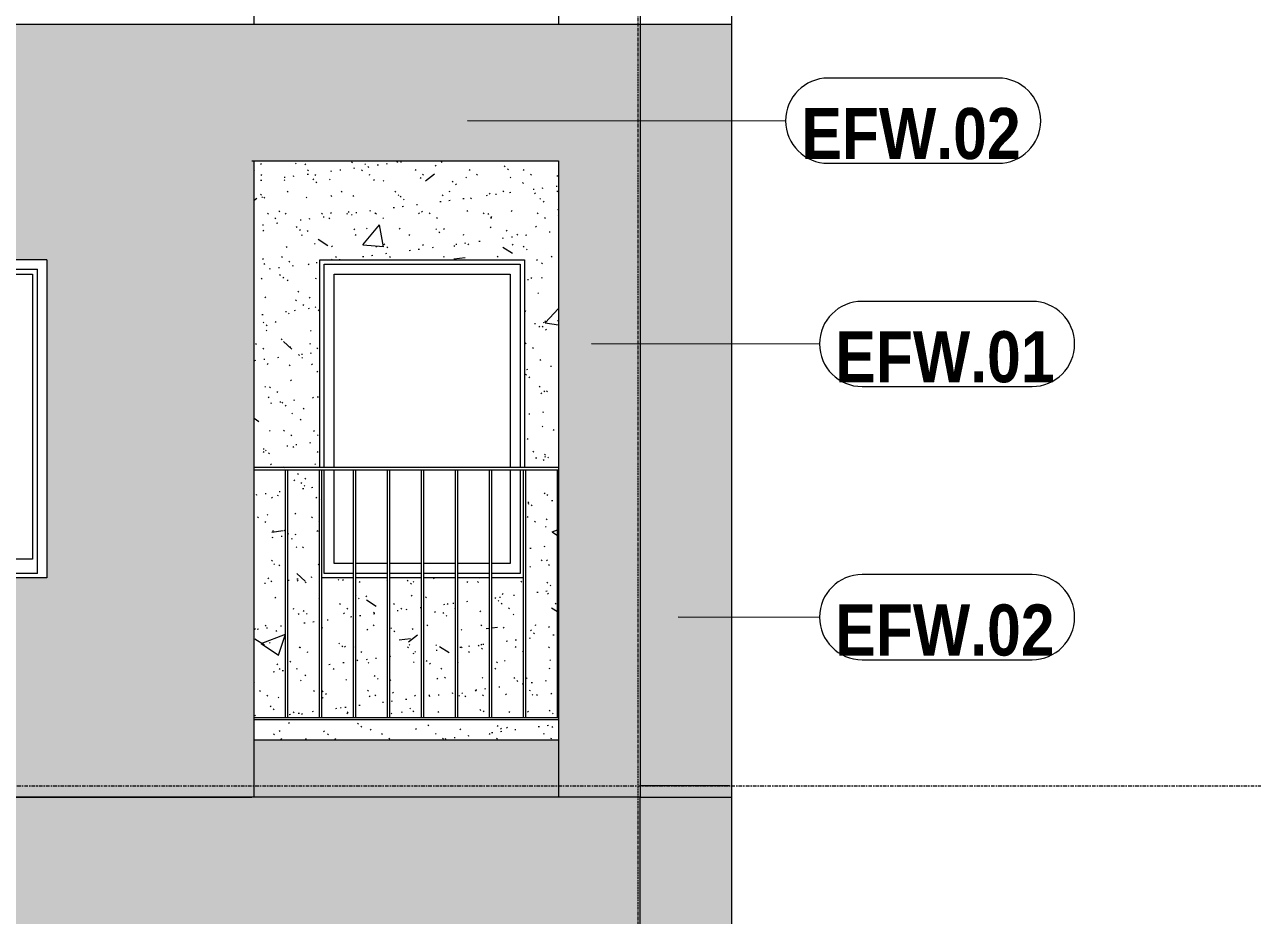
# Model space of a CAD drawing. Header units: millimetres. Extents: x 9199 to 175431, y -4466 to 35300.
# Drawn here: x 75537 to 80941, y 5029 to 8950 of the extents above; entities that cross this region are included whole.
import ezdxf

# ---------------------------------------------------------------- set-up
doc = ezdxf.new("R2010")
doc.units = ezdxf.units.MM
for name, pattern in [('1 NÉT CALL OUT', [6, 3, -3]), ('Centre', [31.75, 6.35, -4.7625, 15.875, -4.7625]), ('Grid Line', [22.225, 12.7, -3.175, 3.175, -3.175])]:
    doc.linetypes.add(name, pattern=pattern)
for name, color, linetype, lineweight in [('0-1', 7, 'Continuous', 5), ('A-DETL-GENF', 92, 'Continuous', 9), ('A-DETL-GENF-1', 92, '1 NÉT CALL OUT', 9), ('A-FLOR-HRAL-1', 253, 'Continuous', 9), ('A-FLOR-LEVL-2', 51, 'Centre', 9), ('A-GLAZ', 151, 'Continuous', 9), ('A-GLAZ-1', 253, 'Continuous', 9), ('A-GLAZ-2', 7, 'Continuous', 9), ('A-GLAZ-3', 7, '1 NÉT CALL OUT', 9), ('A-WALL', 113, 'Continuous', 9), ('A-WALL-IDEN', 211, 'Continuous', 9), ('A-WALL-PATT', 111, 'Continuous', 9), ('A-WALL-PATT-1', 9, 'Continuous', 9), ('A-WALL-PATT-2', 111, 'Continuous', 5), ('I-WALL', 2, 'Continuous', 9), ('I-WALL-1', 7, 'Continuous', 9), ('S-GRID-1', 1, 'Grid Line', 9)]:
    doc.layers.add(name, color=color, linetype=linetype, lineweight=lineweight)
doc.styles.add('Arial_B', font='arialbd.ttf', dxfattribs={"width": 0.85, "height": 225})
pattern_1 = [(63.435, (53179.2, 1304.34), (-0.001, 1524.001), [532.46, -2875.3]), (63.435, (51655.2, 1304.34), (-0.001, 1524.001), [532.46, -2875.3]), (63.435, (53908.74, 1598.8), (-0.001, 1524.001), [532.46, -2875.3]), (63.435, (52384.74, 1598.8), (-0.001, 1524.001), [532.46, -2875.3]), (63.435, (53798.3, 1494.84), (-0.001, 1524.001), [532.46, -2875.3]), (63.435, (52274.3, 1494.84), (-0.001, 1524.001), [532.46, -2875.3]), (63.435, (53685.8, 2090.1), (-0.001, 1524.001), [258.8, -3148.965]), (63.435, (52161.8, 2090.1), (-0.001, 1524.001), [258.8, -3148.965]), (63.435, (53612.15, 1997.95), (-0.001, 1524.001), [532.46, -2875.3]), (63.435, (52088.15, 1997.95), (-0.001, 1524.001), [532.46, -2875.3]), (63.435, (53625.14, 2064.1), (-0.001, 1524.001), [532.46, -2875.3]), (63.435, (52101.14, 2064.1), (-0.001, 1524.001), [532.46, -2875.3]), (63.435, (53010.3, 1773.94), (-0.001, 1524.001), [532.46, -2875.3]), (63.435, (51486.3, 1773.94), (-0.001, 1524.001), [532.46, -2875.3]), (63.435, (53023.3, 1851.9), (-0.001, 1524.001), [532.46, -2875.3]), (63.435, (51499.3, 1851.9), (-0.001, 1524.001), [532.46, -2875.3]), (63.435, (53026.8, 1908.1), (-0.001, 1524.001), [532.46, -2875.3]), (63.435, (51502.8, 1908.1), (-0.001, 1524.001), [532.46, -2875.3])]

# ---------------------------------------------------------------- blocks, each defined once
blk = doc.blocks.new('M_Fixed - 900 x 1400-V15-TKCS_MẶT ĐỨNG HƯỚNG ĐÔNG')
at = {"layer": 'A-GLAZ-2'}
for p, q in [((76855.9, 7896), (77717.9, 7896)), ((76855.9, 7000), (76855.9, 7896)), ((77717.9, 7896), (77717.9, 7000)), ((76899.9, 7852), (77673.9, 7852)), ((76899.9, 7000), (76899.9, 7852)), ((77673.9, 7852), (77673.9, 7000)), ((76855.9, 6534), (76855.9, 6990)), ((76899.9, 6578), (76899.9, 6990)), ((77673.9, 6990), (77673.9, 6578)), ((77717.9, 6990), (77717.9, 6534)), ((76985.1, 6578), (76899.9, 6578)), ((77134.7, 6578), (76995.1, 6578)), ((77284.2, 6578), (77144.7, 6578)), ((77433.8, 6578), (77294.2, 6578)), ((77583.3, 6578), (77443.8, 6578)), ((77673.9, 6578), (77593.3, 6578)), ((76985.1, 6534), (76855.9, 6534)), ((77134.7, 6534), (76995.1, 6534)), ((77284.2, 6534), (77144.7, 6534)), ((77433.8, 6534), (77294.2, 6534)), ((77583.3, 6534), (77443.8, 6534)), ((77717.9, 6534), (77593.3, 6534))]:
    blk.add_line(p, q, dxfattribs=at)
blk = doc.blocks.new('Railing - 10mm-901206-TKCS_MẶT ĐỨNG HƯỚNG ĐÔNG')
at = {"layer": 'A-FLOR-HRAL-1'}
for p, q in [((51816.4, 5900), (51816.4, 6990)), ((51826.4, 5900), (51826.4, 6990))]:
    blk.add_line(p, q, dxfattribs=at)
blk = doc.blocks.new('Railing - 10mm-V14-TKCS_MẶT ĐỨNG HƯỚNG ĐÔNG')
at = {"layer": 'A-FLOR-HRAL-1'}
blk.add_line((45145.352937, 5900), (45145.352937, 6990), dxfattribs=at)
blk = doc.blocks.new('Railing - Railing-942159-TKCS_MẶT ĐỨNG HƯỚNG ĐÔNG')
at = {"layer": 'A-FLOR-HRAL-1'}
for p, q in [((76546.9, 5900), (77886.9, 5900)), ((77886.9, 5890), (76546.9, 5890))]:
    blk.add_line(p, q, dxfattribs=at)
for name, p in [('Railing - 10mm-901206-TKCS_MẶT ĐỨNG HƯỚNG ĐÔNG', (24869.6, 0)), ('Railing - 10mm-901206-TKCS_MẶT ĐỨNG HƯỚNG ĐÔNG', (25019.2, 0)), ('Railing - 10mm-901206-TKCS_MẶT ĐỨNG HƯỚNG ĐÔNG', (25168.7, 0)), ('Railing - 10mm-901206-TKCS_MẶT ĐỨNG HƯỚNG ĐÔNG', (25318.2, 0)), ('Railing - 10mm-901206-TKCS_MẶT ĐỨNG HƯỚNG ĐÔNG', (25467.8, 0)), ('Railing - 10mm-901206-TKCS_MẶT ĐỨNG HƯỚNG ĐÔNG', (25617.3, 0)), ('Railing - 10mm-901206-TKCS_MẶT ĐỨNG HƯỚNG ĐÔNG', (25766.9, 0)), ('Railing - 10mm-901206-TKCS_MẶT ĐỨNG HƯỚNG ĐÔNG', (25916.4, 0)), ('Railing - 10mm-V14-TKCS_MẶT ĐỨNG HƯỚNG ĐÔNG', (32737, 0))]:
    blk.add_blockref(name, p)
blk = doc.blocks.new('Top Rail Type - Top Rail_Internal_-942160-TKCS_MẶT ĐỨNG HƯỚNG ĐÔNG')
at = {"layer": 'A-FLOR-HRAL-1'}
for p, q in [((77886.9, 7000), (76546.9, 7000)), ((76546.9, 6990), (77886.9, 6990))]:
    blk.add_line(p, q, dxfattribs=at)
blk = doc.blocks.new('NCV_TKTC_TANG 2_rvt-1-TKCS_MẶT ĐỨNG HƯỚNG ĐÔNG')
at = {"layer": 'A-WALL-PATT-1'}
h = blk.add_hatch(dxfattribs=at)
h.set_pattern_fill('FP_2', color=256, style=0, pattern_type=2)
h.set_pattern_definition([(50, (51388.9, 1200), (1093.104, -95.634), [114.3, -1257.3]), (355, (51388.9, 1200), (-211.457, 1146.34), [91.44, -1005.84]), (100.451, (51480, 1192), (881.656, 1050.7), [97.14, -1068.54]), (46.184, (51389, 1504.8), (1626.475, -252.26), [171.45, -1885.95]), (96.636, (51524.5, 1483.8), (1424.42, 1484.57), [145.71, -1602.81]), (351.184, (51389, 1504.8), (1424.43, 1484.55), [137.16, -1508.76]), (21, (51541.3, 1428.6), (909.686, -613.59), [114.3, -1257.3]), (326, (51541.3, 1428.6), (370.81, 1105.13), [91.44, -1005.84]), (71.451, (51617.1, 1377.5), (1280.503, 491.528), [97.14, -1068.54]), (37.5, (51388.93, 1200), (18.5313, 507.33), [50.292, -943.356, 50.292, -970.788, -1009.65]), (37.5, (51388.93, 1200), (18.5313, 507.33), [-2014.728, 50.292, -959.358]), (7.5, (51388.93, 1200), (400.918, 601.084), [50.292, -531.876, 50.292, -920.496, -384.81]), (7.5, (51388.93, 1200), (400.918, 601.084), [-1552.956, 50.292, -334.518]), (327.5, (51049.1, 1200), (813.545, -34.374), [50.292, -330.708, 50.292, -1138.428, -1577.34]), (327.5, (51049.1, 1200), (813.545, -34.374), [-1569.72, 50.292, -1527.048]), (317.5, (50896.7, 1200), (888.775, 152.56), [50.292, -445.008, 50.292, -739.14, -1120.14]), (317.5, (50896.7, 1200), (888.775, 152.56), [-1284.732, 50.292, -1069.848])])
h.paths.add_polyline_path([(76566.1, 5800), (77886.9, 5800), (77886.9, 5890), (76546.9, 5890), (76546.9, 5800)])
h.paths.add_polyline_path([(77576.4, 5900), (77583.3, 5900), (77583.3, 6515), (77443.8, 6515), (77443.8, 5900)])
h.paths.add_polyline_path([(76546.9, 5900), (76686.1, 5900), (76686.1, 6990), (76546.9, 6990), (76546.9, 5983.2)])
h.paths.add_polyline_path([(77593.3, 5900), (77732.9, 5900), (77732.9, 6515), (77593.3, 6515), (77593.3, 5983.2)])
h.paths.add_polyline_path([(77742.9, 5900), (77882.4, 5900), (77882.4, 6990), (77742.9, 6990), (77742.9, 5983.2)])
h.paths.add_polyline_path([(77433.8, 5900), (77433.8, 6515), (77294.2, 6515), (77294.2, 5900)])
h.paths.add_polyline_path([(77284.2, 5900), (77284.2, 6515), (77144.7, 6515), (77144.7, 5900)])
h.paths.add_polyline_path([(77134.7, 5900), (77134.7, 6515), (76995.1, 6515), (76995.1, 5900)])
h.paths.add_polyline_path([(76985.1, 5900), (76985.1, 6515), (76845.6, 6515), (76845.6, 5900)])
h.paths.add_polyline_path([(76835.6, 5900), (76835.6, 6990), (76696.1, 6990), (76696.1, 5900)])
h.paths.add_polyline_path([(76836.9, 7000), (76836.9, 7915), (77736.9, 7915), (77736.9, 7000), (77886.9, 7000), (77886.9, 8350), (76546.9, 8350), (76546.9, 7000), (76719.8, 7000)])
h = blk.add_hatch(dxfattribs=at)
h.set_pattern_fill('FP_3', color=256, style=0, pattern_type=2)
h.set_pattern_definition([(37.5, (51388.93, 1200), (-4.79953, 146.8239), [5.029, -110.795, 5.029, -124.511, -123.825]), (37.5, (51388.93, 1200), (-4.79953, 146.8239), [-245.364, 5.029, -118.796]), (7.5, (51388.93, 1200), (134.8574, 215.0472), [5.029, -57.455, 5.029, -99.365, -40.005]), (7.5, (51388.93, 1200), (134.8574, 215.0472), [-166.878, 5.029, -34.976]), (327.5, (51295.21, 1200), (237.29776, 0.4316), [5.029, -33.071, 5.029, -132.131, -179.07]), (327.5, (51295.21, 1200), (237.29776, 0.4316), [-175.26, 5.029, -174.041]), (317.5, (51295.2, 1200), (229.067, 66.8792), [5.029, -14.021, 5.029, -84.887, -102.87]), (317.5, (51295.2, 1200), (229.067, 66.8792), [-108.966, 5.029, -97.841])])
h.paths.add_polyline_path([(76566.1, 5800), (77886.9, 5800), (77886.9, 5890), (76546.9, 5890), (76546.9, 5800)])
h.paths.add_polyline_path([(77576.4, 5900), (77583.3, 5900), (77583.3, 6515), (77443.8, 6515), (77443.8, 5900)])
h.paths.add_polyline_path([(76546.9, 5900), (76686.1, 5900), (76686.1, 6990), (76546.9, 6990), (76546.9, 5983.2)])
h.paths.add_polyline_path([(77593.3, 5900), (77732.9, 5900), (77732.9, 6515), (77593.3, 6515), (77593.3, 5983.2)])
h.paths.add_polyline_path([(77742.9, 5900), (77882.4, 5900), (77882.4, 6990), (77742.9, 6990), (77742.9, 5983.2)])
h.paths.add_polyline_path([(77433.8, 5900), (77433.8, 6515), (77294.2, 6515), (77294.2, 5900)])
h.paths.add_polyline_path([(77284.2, 5900), (77284.2, 6515), (77144.7, 6515), (77144.7, 5900)])
h.paths.add_polyline_path([(77134.7, 5900), (77134.7, 6515), (76995.1, 6515), (76995.1, 5900)])
h.paths.add_polyline_path([(76985.1, 5900), (76985.1, 6515), (76845.6, 6515), (76845.6, 5900)])
h.paths.add_polyline_path([(76835.6, 5900), (76835.6, 6990), (76696.1, 6990), (76696.1, 5900)])
h.paths.add_polyline_path([(76836.9, 7000), (76836.9, 7915), (77736.9, 7915), (77736.9, 7000), (77886.9, 7000), (77886.9, 8350), (76546.9, 8350), (76546.9, 7000), (76719.8, 7000)])
at = {"layer": 'I-WALL-1'}
for p, q in [((76836.9, 7000), (76836.9, 7915)), ((76836.9, 7915), (77736.9, 7915)), ((77736.9, 7915), (77736.9, 7000)), ((76985.1, 6515), (76845.6, 6515)), ((77134.7, 6515), (76995.1, 6515)), ((77284.2, 6515), (77144.7, 6515)), ((77433.8, 6515), (77294.2, 6515)), ((77583.3, 6515), (77443.8, 6515)), ((77732.9, 6515), (77593.3, 6515))]:
    blk.add_line(p, q, dxfattribs=at)
at = {"layer": 'A-FLOR-HRAL-1'}
for name in ['Top Rail Type - Top Rail_Internal_-942160-TKCS_MẶT ĐỨNG HƯỚNG ĐÔNG', 'Railing - Railing-942159-TKCS_MẶT ĐỨNG HƯỚNG ĐÔNG']:
    blk.add_blockref(name, (0, 0), dxfattribs=at)
at = {"layer": 'A-GLAZ-1'}
blk.add_blockref('M_Fixed - 900 x 1400-V15-TKCS_MẶT ĐỨNG HƯỚNG ĐÔNG', (0, 0), dxfattribs=at)
blk = doc.blocks.new('1_FAMILY RVT - W01-WxH 1400x1400xmm-V24-TKCS_MẶT ĐỨNG HƯỚNG ĐÔNG')
at = {"layer": 'A-DETL-GENF-1'}
blk.add_hatch(color=256, dxfattribs=at).paths.add_polyline_path([(74639.8, 7176.5), (74707.5, 7223.9), (74639.8, 7271.4), (74639.8, 7240.9), (74504.3, 7240.9), (74504.3, 7207), (74639.8, 7207)])
at = {"layer": 'A-GLAZ'}
h = blk.add_hatch(dxfattribs=at)
h.set_pattern_fill('FP_1', color=256, style=0, pattern_type=2)
h.set_pattern_definition(pattern_1)
h.paths.add_polyline_path([(74913.1, 6596.9), (74913.1, 7850.9), (74298.8, 7850.9), (74298.8, 6596.9), (74409.6, 6596.9)])
h.paths.add_polyline_path([(74639.8, 7176.5), (74639.8, 7207), (74504.3, 7207), (74504.3, 7240.9), (74639.8, 7240.9), (74639.8, 7271.4), (74707.5, 7223.9), (74683.4, 7207)])
h = blk.add_hatch(dxfattribs=at)
h.set_pattern_fill('FP_1', color=256, style=0, pattern_type=2)
h.set_pattern_definition(pattern_1)
h.paths.add_polyline_path([(75571.8, 6596.9), (75571.8, 7850.9), (74957.5, 7850.9), (74957.5, 6596.9)])
at = {"layer": 'A-DETL-GENF'}
for p, q in [((74639.8, 7271.4), (74639.8, 7240.9)), ((74707.5, 7223.9), (74639.8, 7271.4)), ((74707.5, 7223.9), (74639.8, 7271.4)), ((74639.8, 7271.4), (74639.8, 7240.9)), ((74504.3, 7240.9), (74504.3, 7207)), ((74504.3, 7240.9), (74639.8, 7240.9)), ((74639.8, 7240.9), (74504.3, 7240.9)), ((74504.3, 7240.9), (74504.3, 7207)), ((74504.3, 7207), (74639.8, 7207)), ((74504.3, 7207), (74639.8, 7207)), ((74707.5, 7223.9), (74639.8, 7176.5)), ((74639.8, 7176.5), (74707.5, 7223.9)), ((74639.8, 7207), (74639.8, 7176.5)), ((74639.8, 7207), (74639.8, 7176.5))]:
    blk.add_line(p, q, dxfattribs=at)
at = {"layer": 'A-GLAZ'}
for p, q in [((75635.3, 7914.4), (74235.3, 7914.4)), ((74235.3, 7914.4), (74235.3, 6514.4)), ((75635.3, 7914.4), (75635.3, 6514.4)), ((74276.2, 7873.5), (75594.4, 7873.5)), ((74276.2, 6533.4), (74276.2, 7873.5)), ((74298.8, 7850.9), (74298.8, 6596.9)), ((74913.1, 7850.9), (74298.8, 7850.9)), ((74913.1, 7873.5), (74913.1, 6533.4)), ((74957.5, 6596.9), (74957.5, 7850.9)), ((74957.5, 7850.9), (75571.8, 7850.9)), ((75571.8, 7850.9), (75571.8, 6596.9)), ((75594.4, 6533.4), (75594.4, 7873.5)), ((74298.8, 6596.9), (74913.1, 6596.9)), ((75571.8, 6596.9), (74957.5, 6596.9)), ((74913.1, 6552.5), (74276.2, 6552.5)), ((74913.1, 6552.5), (74276.2, 6552.5)), ((75635.3, 6514.4), (74235.3, 6514.4)), ((75594.4, 6533.4), (74276.2, 6533.4))]:
    blk.add_line(p, q, dxfattribs=at)
blk = doc.blocks.new('CTL_WALL TAG NO MARK - 10-2062273-TKCS_MẶT ĐỨNG HƯỚNG ĐÔNG')
at = {"layer": 'A-WALL-IDEN'}
for p, q in [((16419.1, 30293.1), (15671.4, 30293.1)), ((15671.4, 29918.1), (16419.1, 29918.1))]:
    blk.add_line(p, q, dxfattribs=at)
for centre, start, end in [((15671.4, 30105.6), 90, 270), ((16419.1, 30105.6), 270, 90)]:
    blk.add_arc(centre, 187.5, start, end, dxfattribs=at)

msp = doc.modelspace()

# ---------------------------------------------------------------- hatches: boundary and pattern name
at = {"layer": 'A-WALL-PATT'}
msp.add_hatch(color=256, dxfattribs=at).paths.add_polyline_path([(76546.9, 5550), (77886.9, 5550), (77886.9, 5800), (76546.9, 5800), (76546.9, 5596.7)])
at = {"layer": 'A-WALL-PATT-2'}
h = msp.add_hatch(color=256, dxfattribs=at)
h.paths.add_polyline_path([(73239, 5550), (76546.9, 5550), (76546.9, 8350), (76536.9, 8350), (76536.9, 8950), (73239, 8950), (73239, 5983.2)])
h.paths.add_polyline_path([(75635.3, 6514.4), (74235.3, 6514.4), (74235.3, 7914.4), (75635.3, 7914.4), (75635.3, 6533.4)])
for points in [[(77886.9, 8350), (77886.9, 8950), (76536.9, 8950), (76536.9, 8350)], [(77886.9, 5550), (78236.9, 5550), (78236.9, 8950), (77886.9, 8950), (77886.9, 5983.2)], [(78246.9, 5550), (78246.9, 8950), (78236.9, 8950), (78236.9, 5550)], [(78639, 5550), (78639, 8950), (78246.9, 8950), (78246.9, 5550)], [(78639, 5550), (78649, 5550), (78649, 8950), (78639, 8950), (78639, 5600)], [(77886.9, 4945.8), (77886.9, 5550), (76536.9, 5550), (76536.9, 4945.8), (77584.1, 4945.8)]]:
    msp.add_hatch(color=256, dxfattribs=at).paths.add_polyline_path(points)
h = msp.add_hatch(color=256, dxfattribs=at)
h.paths.add_polyline_path([(78246.9, 3300), (78639, 3300), (78639, 4690), (78246.9, 4690), (78246.9, 3819.1)])
h.paths.add_polyline_path([(78246.9, 4700), (78639, 4700), (78639, 5600), (78246.9, 5600), (78246.9, 4901.2)])
h = msp.add_hatch(color=256, dxfattribs=at)
h.paths.add_polyline_path([(73239, 2200), (76546.9, 2200), (76546.9, 3290), (75635.3, 3290), (75635.3, 3114.4), (74235.3, 3114.4), (74235.3, 3290), (73239, 3290), (73239, 2737.1)])
h.paths.add_polyline_path([(73351.4, 3300), (74235.3, 3300), (74235.3, 4514.4), (75635.3, 4514.4), (75635.3, 3300), (76546.9, 3300), (76546.9, 4690), (73239, 4690), (73239, 3300)])
h.paths.add_polyline_path([(76546.9, 4700), (76546.9, 4945.8), (76536.9, 4945.8), (76536.9, 5550), (73239, 5550), (73239, 4700), (76525.9, 4700)])
h = msp.add_hatch(color=256, dxfattribs=at)
h.paths.add_polyline_path([(78246.9, 2200), (78246.9, 3290), (77886.9, 3290), (77886.9, 2200), (78113.2, 2200)])
h.paths.add_polyline_path([(78246.9, 3300), (78246.9, 4690), (77886.9, 4690), (77886.9, 3300)])
h.paths.add_polyline_path([(77886.9, 4700), (78246.9, 4700), (78246.9, 5550), (77886.9, 5550), (77886.9, 4901.2)])
h = msp.add_hatch(color=256, dxfattribs=at)
h.paths.add_polyline_path([(78639, 3300), (78649, 3300), (78649, 4690), (78639, 4690), (78639, 3819.1)])
h.paths.add_polyline_path([(78649, 4700), (78649, 5550), (78639, 5550), (78639, 4700), (78642.3, 4700)])

# ---------------------------------------------------------------- linework, layer by layer
at = {"layer": 'A-FLOR-LEVL-2'}
msp.add_line((9199.1, 5600), (84597.8, 5600), dxfattribs=at)
at = {"layer": 'A-WALL'}
for p, q in [((78246.9, 22550), (78246.9, 5550)), ((76546.9, 8950), (76546.9, 11750)), ((77886.9, 11750), (77886.9, 8950)), ((76536.9, 8950), (69761.9, 8950)), ((78246.9, 8950), (77886.9, 8950)), ((76546.9, 5550), (76546.9, 8350)), ((77886.9, 8350), (77886.9, 5550)), ((78639, 5600), (78246.9, 5600)), ((69751.9, 5550), (76536.9, 5550)), ((76546.9, 5550), (69762.3, 5550)), ((77886.9, 5550), (76536.9, 5550)), ((78246.9, 5550), (77886.9, 5550)), ((78246.9, 4700), (78246.9, 5550)), ((78639, 5550), (78649, 5550)), ((78649, 5550), (78649, 4700))]:
    msp.add_line(p, q, dxfattribs=at)
at = {"layer": 'A-WALL-IDEN'}
for p, q in [((77486.8, 8528.4), (78886.5, 8526.9)), ((78031.9, 7545.9), (79035.7, 7544.4)), ((78413.1, 6343.5), (79035.7, 6342))]:
    msp.add_line(p, q, dxfattribs=at)
at = {"layer": 'I-WALL'}
for p, q in [((78649, 15750), (78649, 5550)), ((77886.9, 8950), (76536.9, 8950)), ((78649, 8950), (78246.9, 8950)), ((76536.9, 8350), (77886.9, 8350)), ((77886.9, 5800), (76546.9, 5800)), ((78246.9, 5550), (78639, 5550))]:
    msp.add_line(p, q, dxfattribs=at)
at = {"layer": 'S-GRID-1'}
msp.add_line((78236.9, 1454.4), (78236.9, 30542.5), dxfattribs=at)

# ---------------------------------------------------------------- block references
at = {"layer": '0-1'}
msp.add_blockref('NCV_TKTC_TANG 2_rvt-1-TKCS_MẶT ĐỨNG HƯỚNG ĐÔNG', (0, 0), dxfattribs=at)
at = {"layer": 'A-GLAZ-3'}
msp.add_blockref('1_FAMILY RVT - W01-WxH 1400x1400xmm-V24-TKCS_MẶT ĐỨNG HƯỚNG ĐÔNG', (0, 0), dxfattribs=at)
at = {"layer": 'A-WALL-IDEN'}
for p in [(63402.6, -21578.7), (63551.8, -22561.2), (63551.8, -23763.6)]:
    msp.add_blockref('CTL_WALL TAG NO MARK - 10-2062273-TKCS_MẶT ĐỨNG HƯỚNG ĐÔNG', p, dxfattribs=at)

# ---------------------------------------------------------------- texts
at = {"layer": 'A-WALL-IDEN', "char_height": 225, "width": 995.775, "attachment_point": 5, "line_spacing_factor": 0.936439, "style": 'Arial_B'}
for s, insert in [('\\pt6.37425,12.75075,19.125,25.49925,31.87575,38.25,44.62425,51.00075,57.375,63.74925,70.12575,76.5,82.87425,89.25075,95.625,101.99925,108.37575,114.75,121.12425,127.50075,133.875,140.24925,146.62575,153,159.37425,165.75075,172.125,178.49925,184.87575,191.25,197.62425,204.00075;EFW.02', (79438.5, 8468.9)), ('\\pt6.37425,12.75075,19.125,25.49925,31.87575,38.25,44.62425,51.00075,57.375,63.74925,70.12575,76.5,82.87425,89.25075,95.625,101.99925,108.37575,114.75,121.12425,127.50075,133.875,140.24925,146.62575,153,159.37425,165.75075,172.125,178.49925,184.87575,191.25,197.62425,204.00075;EFW.01', (79587.7, 7486.4)), ('\\pt6.37425,12.75075,19.125,25.49925,31.87575,38.25,44.62425,51.00075,57.375,63.74925,70.12575,76.5,82.87425,89.25075,95.625,101.99925,108.37575,114.75,121.12425,127.50075,133.875,140.24925,146.62575,153,159.37425,165.75075,172.125,178.49925,184.87575,191.25,197.62425,204.00075;EFW.02', (79587.7, 6283.9))]:
    msp.add_mtext(s, dxfattribs=dict(at, insert=insert))

doc.saveas('drawing.dxf')
